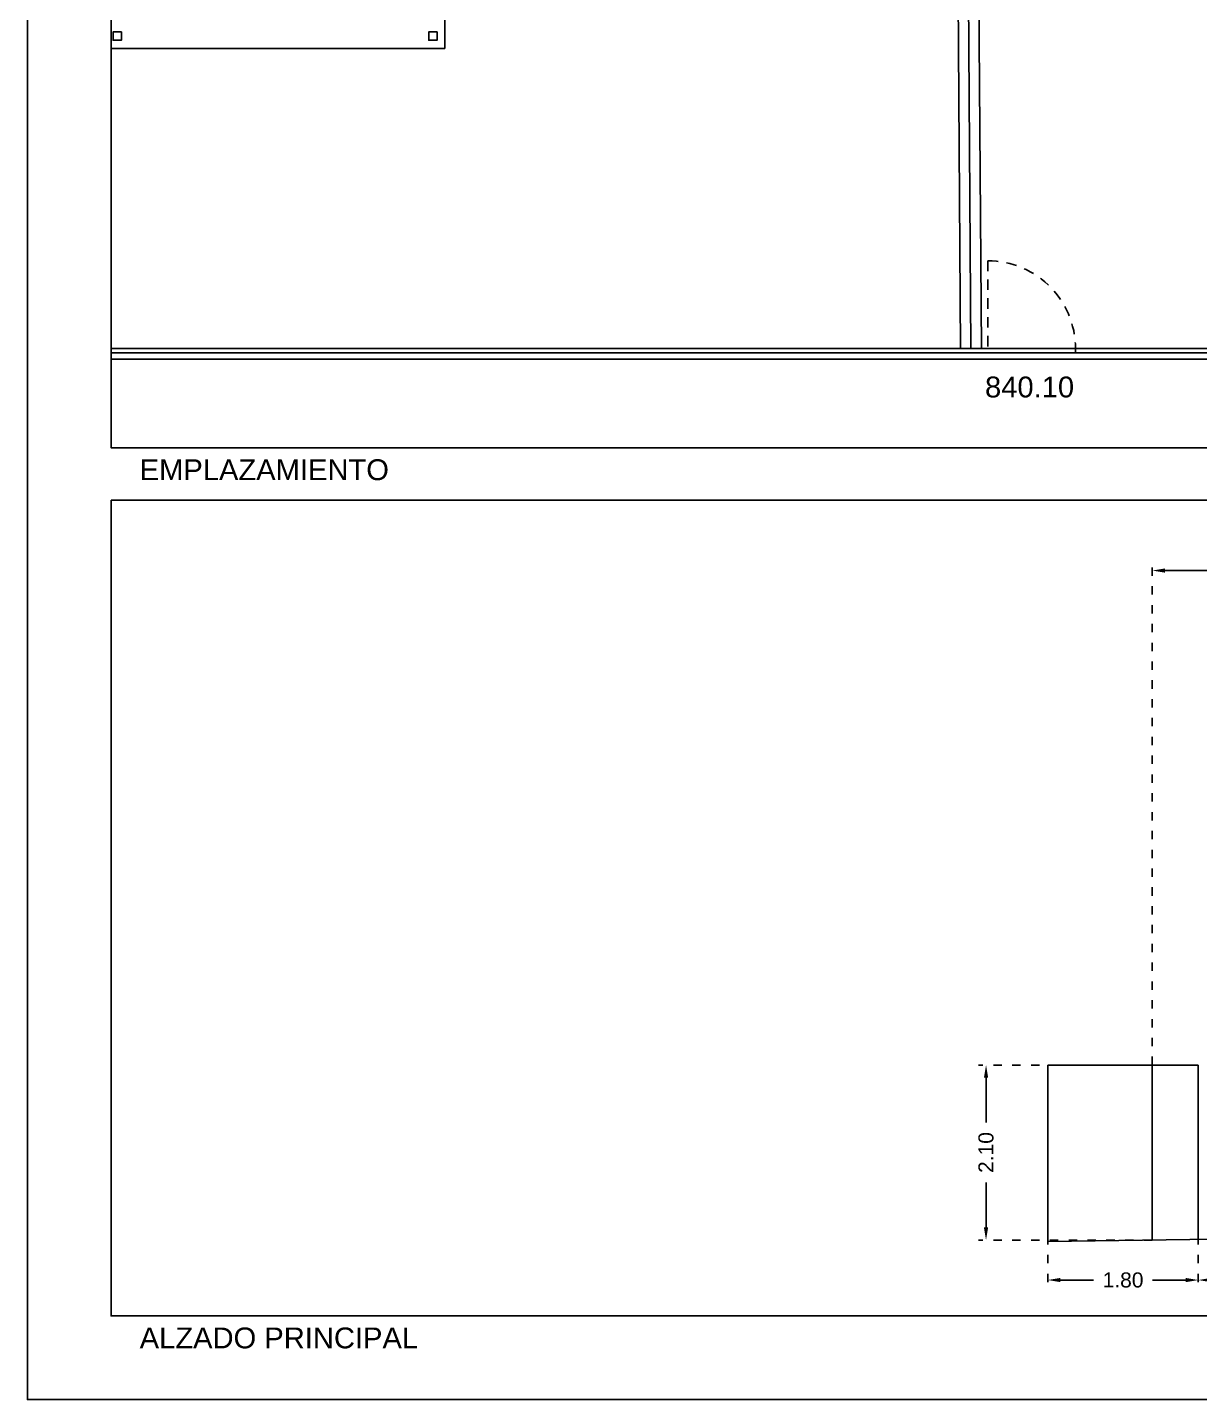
# Model space of a CAD drawing. Header units: millimetres. Extents: x 441061 to 442903, y 4515148 to 4515613.
# Drawn here: x 442624.49 to 442638.5, y 4515512.45 to 4515528.86 of the extents above; entities that cross this region are included whole.
import ezdxf
from ezdxf.enums import TextEntityAlignment as Align

# ---------------------------------------------------------------- set-up
doc = ezdxf.new("R2010")
doc.units = ezdxf.units.MM
for name, pattern in [('CONTINUA', [0]), ('PUNTOS2', [0.125, 0, -0.125]), ('RAYITAS', [0.375, 0.25, -0.125])]:
    doc.linetypes.add(name, pattern=pattern)
for name, color, linetype in [('01_alzado', 5, 'CONTINUA'), ('01_cotas', 254, 'Continuous'), ('01_ejes', 10, 'Continuous'), ('01_implantación', 5, 'Continuous'), ('01_mono BAJA', 2, 'Continuous'), ('01_proyección', 4, 'RAYITAS'), ('01_retranqueo', 250, 'Continuous'), ('01_seccion', 7, 'CONTINUA'), ('01_textos', 7, 'Continuous'), ('01_urb interior', 4, 'Continuous')]:
    doc.layers.add(name, color=color, linetype=linetype)
doc.layers.add('01_cartela', color=6, linetype='Continuous', plot=False)
doc.styles.add('Estilo1', font='swissel.ttf')
doc.styles.add('NIEVES2', font='sanss___.ttf')
doc.styles.add('ROMANS', font='romans')
doc.dimstyles.new('DECIMAL-50', dxfattribs={"dimtxt": 0.08, "dimasz": 0.15, "dimexe": 0.09, "dimexo": 0, "dimgap": 0.09, "dimtad": 0, "dimzin": 0, "dimdsep": 46, "dimtxsty": 'ROMANS', "dimcen": 0.09, "dimclrt": 6, "dimadec": 0, "dimazin": 0, "dimtfac": 1.38, "dimtix": 1, "dimtofl": 0, "dimtmove": 2, "dimatfit": 3, "dimldrblk": 'OBLIQUE', "dimfxl": 1, "dimtolj": 1, "dimtzin": 0, "dimarcsym": 0})

# ---------------------------------------------------------------- blocks, each defined once
blk = doc.blocks.new('*D518')
at = {"layer": '01_cotas', "color": 0, "linetype": 'PUNTOS2', "lineweight": -2, "transparency": 16777216}
for p, q in [((442637.9393021046, 4515516.447909975), (442637.9393021046, 4515522.450449009)), ((442652.049300411, 4515516.654926269), (442652.049300411, 4515522.450449009))]:
    blk.add_line(p, q, dxfattribs=at)
at = {"layer": '01_cotas', "color": 0, "lineweight": -2, "transparency": 16777216}
for p, q in [((442638.0893021047, 4515522.36044901), (442644.5863499393, 4515522.36044901)), ((442651.8993004109, 4515522.36044901), (442645.4022525763, 4515522.36044901))]:
    blk.add_line(p, q, dxfattribs=at)
at = {"layer": '01_cotas', "color": 0, "transparency": 16777216}
for points in [[(442638.0893021047, 4515522.38544901), (442638.0893021047, 4515522.335449009), (442637.9393021046, 4515522.36044901)], [(442651.8993004109, 4515522.38544901), (442651.8993004109, 4515522.335449009), (442652.049300411, 4515522.36044901)]]:
    blk.add_solid(points, dxfattribs=at)
at = {"layer": '01_cotas', "color": 7, "transparency": 16777216, "insert": (442644.9943012578, 4515522.36044901), "char_height": 0.18, "attachment_point": 5, "style": 'Estilo1'}
blk.add_mtext('\\A1;14.11', dxfattribs=at)
blk = doc.blocks.new('*D521')
at = {"layer": '01_cotas', "color": 0, "linetype": 'PUNTOS2', "lineweight": -2, "transparency": 16777216}
for p, q in [((442638.4893004143, 4515514.402012813), (442638.4893004143, 4515513.786634351)), ((442641.7893004143, 4515514.408788756), (442641.7893004143, 4515513.786634351))]:
    blk.add_line(p, q, dxfattribs=at)
at = {"layer": '01_cotas', "color": 0, "lineweight": -2, "transparency": 16777216}
for p, q in [((442638.6393004143, 4515513.876634351), (442639.7791178584, 4515513.876634351)), ((442641.6393004142, 4515513.876634351), (442640.49948297, 4515513.876634351))]:
    blk.add_line(p, q, dxfattribs=at)
at = {"layer": '01_cotas', "color": 0, "transparency": 16777216}
for points in [[(442638.6393004143, 4515513.901634351), (442638.6393004143, 4515513.851634351), (442638.4893004143, 4515513.876634351)], [(442641.6393004142, 4515513.901634351), (442641.6393004142, 4515513.851634351), (442641.7893004143, 4515513.876634351)]]:
    blk.add_solid(points, dxfattribs=at)
at = {"layer": '01_cotas', "color": 7, "transparency": 16777216, "insert": (442640.1393004142, 4515513.876634351), "char_height": 0.18, "attachment_point": 5, "style": 'Estilo1'}
blk.add_mtext('\\A1;3.30', dxfattribs=at)
blk = doc.blocks.new('*D522')
at = {"layer": '01_cotas', "color": 0, "linetype": 'PUNTOS2', "lineweight": -2, "transparency": 16777216}
for p, q in [((442637.9393021046, 4515516.447909975), (442635.8610464465, 4515516.447909975)), ((442637.9393021046, 4515514.354926265), (442635.8610464465, 4515514.354926265))]:
    blk.add_line(p, q, dxfattribs=at)
at = {"layer": '01_cotas', "color": 0, "lineweight": -2, "transparency": 16777216}
for p, q in [((442635.9510464465, 4515516.297909975), (442635.9510464465, 4515515.761661528)), ((442635.9510464465, 4515514.504926265), (442635.9510464465, 4515515.041174712))]:
    blk.add_line(p, q, dxfattribs=at)
at = {"layer": '01_cotas', "color": 0, "transparency": 16777216}
for points in [[(442635.9260464465, 4515516.297909975), (442635.9760464465, 4515516.297909975), (442635.9510464465, 4515516.447909975)], [(442635.9260464465, 4515514.504926265), (442635.9760464465, 4515514.504926265), (442635.9510464465, 4515514.354926265)]]:
    blk.add_solid(points, dxfattribs=at)
at = {"layer": '01_cotas', "color": 7, "transparency": 16777216, "insert": (442635.9510464458, 4515515.40141812), "char_height": 0.18, "attachment_point": 5, "rotation": 90, "style": 'Estilo1'}
blk.add_mtext('\\A1;2.10', dxfattribs=at)
blk = doc.blocks.new('*D523')
at = {"layer": '01_cotas', "color": 0, "linetype": 'PUNTOS2', "lineweight": -2, "transparency": 16777216}
for p, q in [((442636.6893020949, 4515514.402012813), (442636.6893020949, 4515513.786634351)), ((442638.4893004143, 4515514.402012813), (442638.4893004143, 4515513.786634351))]:
    blk.add_line(p, q, dxfattribs=at)
at = {"layer": '01_cotas', "color": 0, "lineweight": -2, "transparency": 16777216}
for p, q in [((442636.8393020949, 4515513.876634351), (442637.2358124108, 4515513.876634351)), ((442638.3393004143, 4515513.876634351), (442637.9427900984, 4515513.876634351))]:
    blk.add_line(p, q, dxfattribs=at)
at = {"layer": '01_cotas', "color": 0, "transparency": 16777216}
for points in [[(442636.8393020949, 4515513.901634351), (442636.8393020949, 4515513.851634351), (442636.6893020949, 4515513.876634351)], [(442638.3393004143, 4515513.901634351), (442638.3393004143, 4515513.851634351), (442638.4893004143, 4515513.876634351)]]:
    blk.add_solid(points, dxfattribs=at)
at = {"layer": '01_cotas', "color": 7, "transparency": 16777216, "insert": (442637.5893012546, 4515513.876634351), "char_height": 0.18, "attachment_point": 5, "style": 'Estilo1'}
blk.add_mtext('\\A1;1.80', dxfattribs=at)

msp = doc.modelspace()

# ---------------------------------------------------------------- linework, layer by layer
at = {"layer": '01_alzado', "elevation": -5.307373365237567e-07}
for points in [[(442625.4885619594, 4515554.517438839), (442662.2549144571, 4515554.517438839), (442662.2549144571, 4515523.829441849), (442625.4885619594, 4515523.829441849)], [(442625.4885619594, 4515523.203561955), (442662.2549144571, 4515523.203561955), (442662.2549144571, 4515513.447390814), (442625.4885619594, 4515513.447390814)]]:
    msp.add_lwpolyline(points, close=True, dxfattribs=at)
at = {"layer": '01_cartela', "color": 3, "elevation": -5.307373365237567e-07}
msp.add_lwpolyline([(442624.4885619594, 4515555.517438839), (442624.4885619594, 4515512.447390814), (442685.7645380797, 4515512.447390814), (442685.7645380797, 4515555.517438839)], close=True, dxfattribs=at)
at = {"layer": '01_ejes', "color": 10, "ltscale": 0.25}
msp.add_line((442635.7708811861, 4515525.015923294, -839.4820005307373), (442635.6941742384, 4515535.931013311, -839.4820005307373), dxfattribs=at)
at = {"layer": '01_ejes'}
msp.add_line((442637.9393021046, 4515514.354926265, -839.4820005307373), (442637.9393021046, 4515516.447909975, -839.4820005307373), dxfattribs=at)
at = {"layer": '01_implantación', "linetype": 'Continuous'}
for p, q in [((442635.6075307996, 4515530.472589874, -839.4820005307373), (442635.6458780997, 4515525.015923295, -839.4820005307373)), ((442635.8958842912, 4515525.015920837, -839.4820005307373), (442635.8575246249, 4515530.474346732, -839.4820005307373)), ((442635.6973505531, 4515525.015923295, -839.4820005307373), (442625.4885619594, 4515525.015923302, -839.4820005307373)), ((442635.7708811861, 4515525.015923294, -839.4820005307373), (442635.6973505531, 4515525.015923295, -839.4820005307373)), ((442649.8041742312, 4515525.015647479, -839.4820005307373), (442635.7708811861, 4515525.015923294, -839.4820005307373))]:
    msp.add_line(p, q, dxfattribs=at)
at = {"layer": '01_mono BAJA', "color": 254}
for p, q in [((442629.4776703162, 4515528.601685015, -839.4820005307373), (442629.4776703187, 4515531.601685015, -839.482)), ((442625.4885619594, 4515528.601685018, -839.4820005307373), (442629.4776703162, 4515528.601685015, -839.4820005307373))]:
    msp.add_line(p, q, dxfattribs=at)
for points, elevation in [([(442625.6124827685, 4515528.801685019), (442625.5124827689, 4515528.801685019), (442625.5124827688, 4515528.701685019), (442625.6124827684, 4515528.701685019)], -839.482), ([(442629.3876702954, 4515528.801685016), (442629.2876702957, 4515528.801685016), (442629.2876702956, 4515528.701685015), (442629.3876702953, 4515528.701685015)], -839.4820005307373)]:
    msp.add_lwpolyline(points, close=True, dxfattribs=dict(at, elevation=elevation))
at = {"layer": '01_proyección', "color": 120, "linetype": 'RAYITAS', "ltscale": 0.5}
msp.add_line((442635.9708811938, 4515526.065923293, -839.4820005307373), (442635.9708811863, 4515524.964244558, -839.4820005307373), dxfattribs=at)
msp.add_arc((442635.9708811872, 4515525.015923292, -839.4820005307373), 1.05, 357.178884947295, 89.99999959979361, dxfattribs=at)
at = {"layer": '01_retranqueo', "color": 170, "elevation": -1.049786488110021e-05}
msp.add_lwpolyline([(442636.689302095, 4515514.337208332), (442652.545805714, 4515514.561963903)], dxfattribs=at)
at = {"layer": '01_seccion'}
for p, q in [((442636.689302095, 4515514.337208332, -839.4819994030456), (442636.6893020949, 4515516.447909975, -839.4819994030456)), ((442636.6893020949, 4515516.447909974, -839.4820016584292), (442638.4893004144, 4515516.447909975, -839.4820016584292)), ((442638.4893004143, 4515514.362013414, -839.4820005307373), (442638.4893004143, 4515516.447909975, -839.4820005307373))]:
    msp.add_line(p, q, dxfattribs=at)
at = {"layer": '01_urb interior', "color": 2, "elevation": -839.4820005307373}
for points in [[(442625.4885619594, 4515524.964244569), (442635.697292433, 4515524.964244561), (442635.770823066, 4515524.964244561), (442649.8541161799, 4515524.963967764), (442649.8541161799, 4515524.964244552), (442662.2549144571, 4515524.964244543)], [(442625.4885619594, 4515524.889244568), (442635.697292433, 4515524.889244561), (442635.770823066, 4515524.88924456), (442649.9291162629, 4515524.88896629), (442649.9291162629, 4515524.889244552), (442662.2549144571, 4515524.889244542)]]:
    msp.add_lwpolyline(points, dxfattribs=at)

# ---------------------------------------------------------------- texts
at = {"layer": '01_textos', "color": 5, "ltscale": 0.01, "style": 'NIEVES2'}
msp.add_text('840.10', height=0.249375, dxfattribs=at).set_placement((442636.4716267147, 4515524.430830674, -839.4820003913187), align=Align.CENTER)
for s, p in [('EMPLAZAMIENTO', (442625.8306064247, 4515523.441729429, -3.236142599091006e-06)), ('ALZADO PRINCIPAL', (442625.8306064247, 4515513.059678394, -3.236142599091006e-06))]:
    msp.add_text(s, height=0.249375, dxfattribs=at).set_placement(p)

# ---------------------------------------------------------------- dimensions: what is measured, and where the dimension line sits
at = {"layer": '01_cotas', "color": 251}
for base, p1, p2, picture, middle in [((442652.049300411, 4515522.36044901), (442637.9393021046, 4515516.447909975, -839.4820005307373), (442652.049300411, 4515516.654926269, -839.4820005931678), '*D518', (442644.9943012578, 4515522.36044901)), ((442636.6893020949, 4515513.876634351), (442638.4893004143, 4515514.402012813), (442636.6893020949, 4515514.402012813, -839.4819994030455), '*D523', (442637.5893012546, 4515513.876634351)), ((442641.7893004143, 4515513.876634351), (442638.4893004143, 4515514.402012813, -839.4820005307373), (442641.7893004143, 4515514.408788756, -839.4820005307373), '*D521', (442640.1393004142, 4515513.876634351))]:
    dim = msp.add_linear_dim(base=base, p1=p1, p2=p2, dimstyle='DECIMAL-50', override={"dimtxt": 0.18, "dimtxsty": 'Estilo1', "dimsah": 1, "dimclrt": 7, "dimfxl": 0.09, "dimarcsym": 2}, dxfattribs=at)
    dim.commit()
    dim.dimension.update_dxf_attribs({"geometry": picture, "text_midpoint": middle})
dim = msp.add_linear_dim(base=(442635.9510464465, 4515514.354926265), p1=(442637.9393021046, 4515516.447909975), p2=(442637.9393021046, 4515514.354926265, -839.4820005307373), angle=90, text='2.10', dimstyle='DECIMAL-50', override={"dimtxt": 0.18, "dimtxsty": 'Estilo1', "dimsah": 1, "dimclrt": 7, "dimfxl": 0.09, "dimarcsym": 2}, dxfattribs=at)
dim.commit()
dim.dimension.update_dxf_attribs({"geometry": '*D522', "text_midpoint": (442635.9510464458, 4515515.40141812)})

doc.saveas('drawing.dxf')
